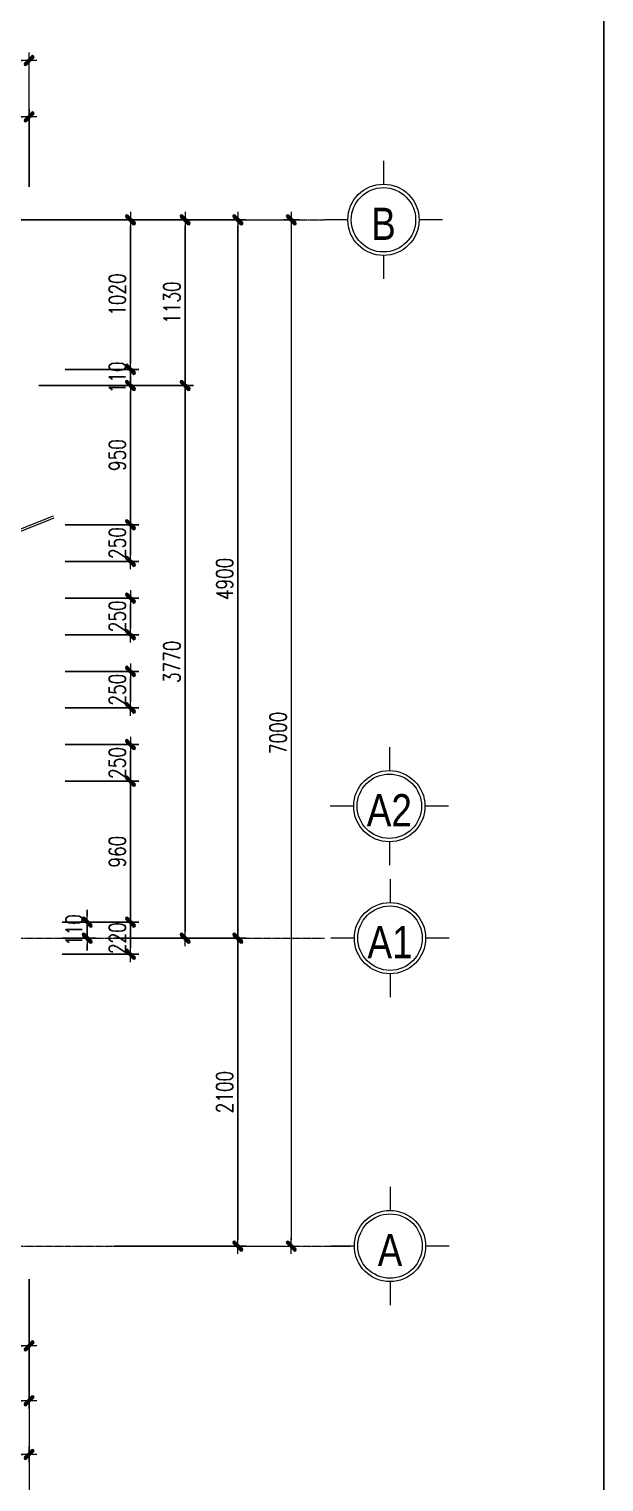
# Model space of a CAD drawing. Extents: x -165145 to 691808, y -202842 to 311040.
# Drawn here: x 35249 to 39171, y 57904 to 67814 of the extents above; entities that cross this region are included whole.
import ezdxf
from ezdxf.enums import TextEntityAlignment as Align

# ---------------------------------------------------------------- set-up
doc = ezdxf.new("R2010")
doc.units = 0
doc.header["$LTSCALE"] = 10
doc.header["$MEASUREMENT"] = 0
doc.linetypes.add('TIM', pattern=[26.01, 10, -3, 0.01, -3, 10])
doc.layers.get('Defpoints').update_dxf_attribs({"color": 5, "linetype": 'CONTINUOUS'})
for name, color, linetype, lineweight in [('ARROWS', 1, 'CONTINUOUS', 0), ('DIM', 8, 'CONTINUOUS', 13), ('netchia', 2, 'CONTINUOUS', 20), ('TEXT', 4, 'CONTINUOUS', 20), ('TRUC', 251, 'TIM', 5)]:
    doc.layers.add(name, color=color, linetype=linetype, lineweight=lineweight)
doc.styles.add('ROMANS', font='romans', dxfattribs={"width": 0.75, "bigfont": 'vns'})
doc.styles.add('VNARIALH', font='', dxfattribs={"width": 0.75})
doc.styles.add('VnArialNarrowH', font='')
doc.styles.get('VNARIALH').set_extended_font_data('.VnArialH')
doc.styles.get('VnArialNarrowH').set_extended_font_data('.VnArial NarrowH')
doc.dimstyles.new('fit0.75', dxfattribs={"dimscale": 0.5625, "dimtxt": 200, "dimasz": 75, "dimexe": 100, "dimexo": 400, "dimgap": 0.03, "dimtad": 0, "dimdec": 0, "dimdsep": 46, "dimtxsty": 'ROMANS', "dimblk": 'alex', "dimcen": 150, "dimclrd": 8, "dimclre": 8, "dimclrt": 7, "dimaunit": 1, "dimadec": 0, "dimazin": 0, "dimtfac": 0.072, "dimtdec": 0, "dimtix": 1, "dimtmove": 2, "dimatfit": 3, "dimldrblk": 'a-01', "dimfxl": 100, "dimtvp": 0.8, "dimtolj": 1, "dimarcsym": 0})

# ---------------------------------------------------------------- blocks, each defined once
blk = doc.blocks.new('alex')
at = {"layer": 'ARROWS'}
h = blk.add_hatch(color=1, dxfattribs=at)
edge = h.paths.add_edge_path()
edge.add_line((0.4, 0.74), (-0.74, -0.4))
edge.add_ellipse((-0.57, -0.57), major_axis=(0.17, 0.17), ratio=1, start_angle=90, end_angle=270)
edge.add_line((-0.4, -0.74), (0.74, 0.4))
edge.add_ellipse((0.57, 0.57), major_axis=(0.17, 0.17), ratio=1, start_angle=270, end_angle=450)
blk.add_lwpolyline([(0.4, 0.74), (-0.74, -0.4, 1), (-0.4, -0.74), (0.74, 0.4, 1)], format="xyb", close=True, dxfattribs=at)
at = {"layer": 'netchia', "color": 2}
for p, q in [((1.27, 0), (-1.27, 0)), ((0, -1.27), (0, 1.27))]:
    blk.add_line(p, q, dxfattribs=at)
blk = doc.blocks.new('*D1996')
at = {"layer": 'Defpoints', "color": 0, "ltscale": 0.05, "transparency": 16777216}
for p in [(35608.4, 61612.8), (35608.4, 59512.8), (36673.4, 59512.8)]:
    blk.add_point(p, dxfattribs=at)
at = {"layer": 'DIM', "color": 8, "lineweight": -2, "ltscale": 0.05, "transparency": 16777216}
for p, q in [((35833.4, 61612.8), (36729.7, 61612.8)), ((36673.4, 61570.6), (36673.4, 59555)), ((35833.4, 59512.8), (36729.7, 59512.8))]:
    blk.add_line(p, q, dxfattribs=at)
at = {"layer": 'DIM', "color": 8, "lineweight": -2, "ltscale": 0.05, "transparency": 16777216, "xscale": 42.1875, "yscale": 42.1875, "zscale": 42.1875}
for p, rotation in [((36673.4, 61612.8), 90), ((36673.4, 59512.8), 270)]:
    blk.add_blockref('alex', p, dxfattribs=dict(at, rotation=rotation))
at = {"layer": 'DIM', "color": 7, "ltscale": 0.05, "transparency": 16777216, "insert": (36583.4, 60562.8), "char_height": 112.5, "attachment_point": 5, "rotation": 90, "style": 'ROMANS'}
blk.add_mtext('\\A1;2100', dxfattribs=at)
blk = doc.blocks.new('a-01')
at = {"layer": 'ARROWS'}
blk.add_hatch(color=256, dxfattribs=at).paths.add_polyline_path([(-1.8, 0.49), (-1.8, -0.49), (0, 0)])
at = {"layer": 'netchia'}
blk.add_lwpolyline([(-1.8, 0.49), (-1.8, -0.49), (0, 0), (0, 0)], close=True, dxfattribs=at)
blk = doc.blocks.new('*D2020')
at = {"layer": 'Defpoints', "color": 0, "ltscale": 0.05, "transparency": 16777216}
for p in [(34414.1, 66512.8), (36296.7, 61612.8), (36673.4, 61612.8)]:
    blk.add_point(p, dxfattribs=at)
at = {"layer": 'DIM', "color": 8, "lineweight": -2, "ltscale": 0.05, "transparency": 16777216}
for p, q in [((34639.1, 66512.8), (36729.7, 66512.8)), ((36673.4, 66470.6), (36673.4, 61655)), ((36521.7, 61612.8), (36729.7, 61612.8))]:
    blk.add_line(p, q, dxfattribs=at)
at = {"layer": 'DIM', "color": 8, "lineweight": -2, "ltscale": 0.05, "transparency": 16777216, "xscale": 42.1875, "yscale": 42.1875, "zscale": 42.1875}
for p, rotation in [((36673.4, 66512.8), 90), ((36673.4, 61612.8), 270)]:
    blk.add_blockref('alex', p, dxfattribs=dict(at, rotation=rotation))
at = {"layer": 'DIM', "color": 7, "ltscale": 0.05, "transparency": 16777216, "insert": (36583.4, 64062.8), "char_height": 112.5, "attachment_point": 5, "rotation": 90, "style": 'ROMANS'}
blk.add_mtext('\\A1;4900', dxfattribs=at)
blk = doc.blocks.new('*D2021')
at = {"layer": 'Defpoints', "color": 0, "ltscale": 0.05, "transparency": 16777216}
for p in [(34735.8, 66512.8), (35092.3, 65382.8), (36313.9, 65382.8)]:
    blk.add_point(p, dxfattribs=at)
at = {"layer": 'DIM', "color": 8, "lineweight": -2, "ltscale": 0.05, "transparency": 16777216}
for p, q in [((34960.8, 66512.8), (36370.2, 66512.8)), ((36313.9, 66470.6), (36313.9, 65425)), ((35317.3, 65382.8), (36370.2, 65382.8))]:
    blk.add_line(p, q, dxfattribs=at)
at = {"layer": 'DIM', "color": 8, "lineweight": -2, "ltscale": 0.05, "transparency": 16777216, "xscale": 42.1875, "yscale": 42.1875, "zscale": 42.1875}
for p, rotation in [((36313.9, 66512.8), 90), ((36313.9, 65382.8), 270)]:
    blk.add_blockref('alex', p, dxfattribs=dict(at, rotation=rotation))
at = {"layer": 'DIM', "color": 7, "ltscale": 0.05, "transparency": 16777216, "insert": (36223.9, 65947.8), "char_height": 112.5, "attachment_point": 5, "rotation": 90, "style": 'ROMANS'}
blk.add_mtext('\\A1;1130', dxfattribs=at)
blk = doc.blocks.new('*D2022')
at = {"layer": 'Defpoints', "color": 0, "ltscale": 0.05, "transparency": 16777216}
for p in [(35848.3, 65382.8), (36313.9, 61612.8), (36604.4, 61612.8)]:
    blk.add_point(p, dxfattribs=at)
at = {"layer": 'DIM', "color": 8, "lineweight": -2, "ltscale": 0.05, "transparency": 16777216}
for p, q in [((36073.3, 65382.8), (36370.2, 65382.8)), ((36313.9, 65340.6), (36313.9, 61655)), ((36379.4, 61612.8), (36257.7, 61612.8))]:
    blk.add_line(p, q, dxfattribs=at)
at = {"layer": 'DIM', "color": 8, "lineweight": -2, "ltscale": 0.05, "transparency": 16777216, "xscale": 42.1875, "yscale": 42.1875, "zscale": 42.1875}
for p, rotation in [((36313.9, 65382.8), 90), ((36313.9, 61612.8), 270)]:
    blk.add_blockref('alex', p, dxfattribs=dict(at, rotation=rotation))
at = {"layer": 'DIM', "color": 7, "ltscale": 0.05, "transparency": 16777216, "insert": (36223.9, 63497.8), "char_height": 112.5, "attachment_point": 5, "rotation": 90, "style": 'ROMANS'}
blk.add_mtext('\\A1;3770', dxfattribs=at)
blk = doc.blocks.new('*D2027')
at = {"layer": 'Defpoints', "color": 0, "transparency": 16777216}
for p in [(32849.5, 59512.8), (35249.5, 59512.8), (35249.5, 58830.9)]:
    blk.add_point(p, dxfattribs=at)
at = {"layer": 'DIM', "color": 8, "lineweight": -2, "transparency": 16777216}
for p, q in [((32849.5, 59287.8), (32849.5, 58774.6)), ((35249.5, 59287.8), (35249.5, 58774.6)), ((32891.7, 58830.9), (35207.3, 58830.9))]:
    blk.add_line(p, q, dxfattribs=at)
at = {"layer": 'DIM', "color": 8, "lineweight": -2, "transparency": 16777216, "xscale": 42.1875, "yscale": 42.1875, "zscale": 42.1875, "rotation": 180}
blk.add_blockref('alex', (32849.5, 58830.9), dxfattribs=at)
at = {"layer": 'DIM', "color": 8, "lineweight": -2, "transparency": 16777216, "xscale": 42.1875, "yscale": 42.1875, "zscale": 42.1875}
blk.add_blockref('alex', (35249.5, 58830.9), dxfattribs=at)
at = {"layer": 'DIM', "color": 7, "transparency": 16777216, "insert": (34049.5, 58920.9), "char_height": 112.5, "attachment_point": 5, "style": 'ROMANS'}
blk.add_mtext('\\A1;2400', dxfattribs=at)
blk = doc.blocks.new('*D2028')
at = {"layer": 'Defpoints', "color": 0, "transparency": 16777216}
for p in [(31199.5, 59512.8), (35249.5, 59512.8), (35249.5, 58457.4)]:
    blk.add_point(p, dxfattribs=at)
at = {"layer": 'DIM', "color": 8, "lineweight": -2, "transparency": 16777216}
for p, q in [((31199.5, 59287.8), (31199.5, 58401.1)), ((35249.5, 59287.8), (35249.5, 58401.1)), ((31241.7, 58457.4), (35207.3, 58457.4))]:
    blk.add_line(p, q, dxfattribs=at)
at = {"layer": 'DIM', "color": 8, "lineweight": -2, "transparency": 16777216, "xscale": 42.1875, "yscale": 42.1875, "zscale": 42.1875, "rotation": 180}
blk.add_blockref('alex', (31199.5, 58457.4), dxfattribs=at)
at = {"layer": 'DIM', "color": 8, "lineweight": -2, "transparency": 16777216, "xscale": 42.1875, "yscale": 42.1875, "zscale": 42.1875}
blk.add_blockref('alex', (35249.5, 58457.4), dxfattribs=at)
at = {"layer": 'DIM', "color": 7, "transparency": 16777216, "insert": (33224.5, 58547.4), "char_height": 112.5, "attachment_point": 5, "style": 'ROMANS'}
blk.add_mtext('\\A1;4050', dxfattribs=at)
blk = doc.blocks.new('*D2030')
at = {"layer": 'Defpoints', "color": 0, "transparency": 16777216}
for p in [(35249.5, 67214.4), (32849.5, 66512.8), (35249.5, 66512.8)]:
    blk.add_point(p, dxfattribs=at)
at = {"layer": 'DIM', "color": 8, "lineweight": -2, "transparency": 16777216}
for p, q in [((32849.5, 66737.8), (32849.5, 67270.6)), ((32891.7, 67214.4), (35207.3, 67214.4)), ((35249.5, 66737.8), (35249.5, 67270.6))]:
    blk.add_line(p, q, dxfattribs=at)
at = {"layer": 'DIM', "color": 8, "lineweight": -2, "transparency": 16777216, "xscale": 42.1875, "yscale": 42.1875, "zscale": 42.1875, "rotation": 180}
blk.add_blockref('alex', (32849.5, 67214.4), dxfattribs=at)
at = {"layer": 'DIM', "color": 8, "lineweight": -2, "transparency": 16777216, "xscale": 42.1875, "yscale": 42.1875, "zscale": 42.1875}
blk.add_blockref('alex', (35249.5, 67214.4), dxfattribs=at)
at = {"layer": 'DIM', "color": 7, "transparency": 16777216, "insert": (34049.5, 67304.4), "char_height": 112.5, "attachment_point": 5, "style": 'ROMANS'}
blk.add_mtext('\\A1;2400', dxfattribs=at)
blk = doc.blocks.new('*D2031')
at = {"layer": 'Defpoints', "color": 0, "transparency": 16777216}
for p in [(35269.7, 65382.8), (35269.7, 64432.8), (35941.2, 64432.8)]:
    blk.add_point(p, dxfattribs=at)
at = {"layer": 'DIM', "color": 8, "lineweight": -2, "transparency": 16777216}
for p, q in [((35494.7, 65382.8), (35997.4, 65382.8)), ((35941.2, 65340.6), (35941.2, 64475)), ((35494.7, 64432.8), (35997.4, 64432.8))]:
    blk.add_line(p, q, dxfattribs=at)
at = {"layer": 'DIM', "color": 8, "lineweight": -2, "transparency": 16777216, "xscale": 42.1875, "yscale": 42.1875, "zscale": 42.1875}
for p, rotation in [((35941.2, 65382.8), 90), ((35941.2, 64432.8), 270)]:
    blk.add_blockref('alex', p, dxfattribs=dict(at, rotation=rotation))
at = {"layer": 'DIM', "color": 7, "transparency": 16777216, "insert": (35851.2, 64907.8), "char_height": 112.5, "attachment_point": 5, "rotation": 90, "style": 'ROMANS'}
blk.add_mtext('\\A1;950', dxfattribs=at)
blk = doc.blocks.new('*D2032')
at = {"layer": 'Defpoints', "color": 0, "transparency": 16777216}
for p in [(35269.7, 64432.8), (35269.7, 64182.8), (35941.2, 64182.8)]:
    blk.add_point(p, dxfattribs=at)
at = {"layer": 'DIM', "color": 8, "lineweight": -2, "transparency": 16777216}
for p, q in [((35494.7, 64432.8), (35997.4, 64432.8)), ((35941.2, 64390.6), (35941.2, 64225)), ((35494.7, 64182.8), (35997.4, 64182.8))]:
    blk.add_line(p, q, dxfattribs=at)
at = {"layer": 'DIM', "color": 8, "lineweight": -2, "transparency": 16777216, "xscale": 42.1875, "yscale": 42.1875, "zscale": 42.1875}
for p, rotation in [((35941.2, 64432.8), 90), ((35941.2, 64182.8), 270)]:
    blk.add_blockref('alex', p, dxfattribs=dict(at, rotation=rotation))
at = {"layer": 'DIM', "color": 7, "transparency": 16777216, "insert": (35851.2, 64307.8), "char_height": 112.5, "attachment_point": 5, "rotation": 90, "style": 'ROMANS'}
blk.add_mtext('\\A1;250', dxfattribs=at)
blk = doc.blocks.new('*D2033')
at = {"layer": 'Defpoints', "color": 0, "transparency": 16777216}
for p in [(35269.7, 63932.8), (35269.7, 63682.8), (35941.2, 63682.8)]:
    blk.add_point(p, dxfattribs=at)
at = {"layer": 'DIM', "color": 8, "lineweight": -2, "transparency": 16777216}
for p, q in [((35494.7, 63932.8), (35997.4, 63932.8)), ((35941.2, 63890.6), (35941.2, 63725)), ((35494.7, 63682.8), (35997.4, 63682.8))]:
    blk.add_line(p, q, dxfattribs=at)
at = {"layer": 'DIM', "color": 8, "lineweight": -2, "transparency": 16777216, "xscale": 42.1875, "yscale": 42.1875, "zscale": 42.1875}
for p, rotation in [((35941.2, 63932.8), 90), ((35941.2, 63682.8), 270)]:
    blk.add_blockref('alex', p, dxfattribs=dict(at, rotation=rotation))
at = {"layer": 'DIM', "color": 7, "transparency": 16777216, "insert": (35851.2, 63807.8), "char_height": 112.5, "attachment_point": 5, "rotation": 90, "style": 'ROMANS'}
blk.add_mtext('\\A1;250', dxfattribs=at)
blk = doc.blocks.new('*D2034')
at = {"layer": 'Defpoints', "color": 0, "transparency": 16777216}
for p in [(35269.7, 63432.8), (35269.7, 63182.8), (35941.2, 63182.8)]:
    blk.add_point(p, dxfattribs=at)
at = {"layer": 'DIM', "color": 8, "lineweight": -2, "transparency": 16777216}
for p, q in [((35494.7, 63432.8), (35997.4, 63432.8)), ((35941.2, 63390.6), (35941.2, 63225)), ((35494.7, 63182.8), (35997.4, 63182.8))]:
    blk.add_line(p, q, dxfattribs=at)
at = {"layer": 'DIM', "color": 8, "lineweight": -2, "transparency": 16777216, "xscale": 42.1875, "yscale": 42.1875, "zscale": 42.1875}
for p, rotation in [((35941.2, 63432.8), 90), ((35941.2, 63182.8), 270)]:
    blk.add_blockref('alex', p, dxfattribs=dict(at, rotation=rotation))
at = {"layer": 'DIM', "color": 7, "transparency": 16777216, "insert": (35851.2, 63307.8), "char_height": 112.5, "attachment_point": 5, "rotation": 90, "style": 'ROMANS'}
blk.add_mtext('\\A1;250', dxfattribs=at)
blk = doc.blocks.new('*D2035')
at = {"layer": 'Defpoints', "color": 0, "transparency": 16777216}
for p in [(35269.7, 62932.8), (35269.7, 62682.8), (35941.2, 62682.8)]:
    blk.add_point(p, dxfattribs=at)
at = {"layer": 'DIM', "color": 8, "lineweight": -2, "transparency": 16777216}
for p, q in [((35494.7, 62932.8), (35997.4, 62932.8)), ((35941.2, 62890.6), (35941.2, 62725)), ((35494.7, 62682.8), (35997.4, 62682.8))]:
    blk.add_line(p, q, dxfattribs=at)
at = {"layer": 'DIM', "color": 8, "lineweight": -2, "transparency": 16777216, "xscale": 42.1875, "yscale": 42.1875, "zscale": 42.1875}
for p, rotation in [((35941.2, 62932.8), 90), ((35941.2, 62682.8), 270)]:
    blk.add_blockref('alex', p, dxfattribs=dict(at, rotation=rotation))
at = {"layer": 'DIM', "color": 7, "transparency": 16777216, "insert": (35851.2, 62807.8), "char_height": 112.5, "attachment_point": 5, "rotation": 90, "style": 'ROMANS'}
blk.add_mtext('\\A1;250', dxfattribs=at)
blk = doc.blocks.new('*D2036')
at = {"layer": 'Defpoints', "color": 0, "transparency": 16777216}
for p in [(35269.7, 62682.8), (35269.7, 61722.8), (35941.2, 61722.8)]:
    blk.add_point(p, dxfattribs=at)
at = {"layer": 'DIM', "color": 8, "lineweight": -2, "transparency": 16777216}
for p, q in [((35494.7, 62682.8), (35997.4, 62682.8)), ((35941.2, 62640.6), (35941.2, 61765)), ((35494.7, 61722.8), (35997.4, 61722.8))]:
    blk.add_line(p, q, dxfattribs=at)
at = {"layer": 'DIM', "color": 8, "lineweight": -2, "transparency": 16777216, "xscale": 42.1875, "yscale": 42.1875, "zscale": 42.1875}
for p, rotation in [((35941.2, 62682.8), 90), ((35941.2, 61722.8), 270)]:
    blk.add_blockref('alex', p, dxfattribs=dict(at, rotation=rotation))
at = {"layer": 'DIM', "color": 7, "transparency": 16777216, "insert": (35851.2, 62202.8), "char_height": 112.5, "attachment_point": 5, "rotation": 90, "style": 'ROMANS'}
blk.add_mtext('\\A1;960', dxfattribs=at)
blk = doc.blocks.new('*D2037')
at = {"layer": 'Defpoints', "color": 0, "transparency": 16777216}
for p in [(35269.7, 65492.8), (35269.7, 65382.8), (35941.2, 65382.8)]:
    blk.add_point(p, dxfattribs=at)
at = {"layer": 'DIM', "color": 8, "lineweight": -2, "transparency": 16777216}
for p, q in [((35941.2, 65535), (35941.2, 65577.1)), ((35494.7, 65492.8), (35997.4, 65492.8)), ((35941.2, 65492.8), (35941.2, 65382.8)), ((35494.7, 65382.8), (35997.4, 65382.8)), ((35941.2, 65340.6), (35941.2, 65298.4))]:
    blk.add_line(p, q, dxfattribs=at)
at = {"layer": 'DIM', "color": 8, "lineweight": -2, "transparency": 16777216, "xscale": 42.1875, "yscale": 42.1875, "zscale": 42.1875}
for p, rotation in [((35941.2, 65492.8), 270), ((35941.2, 65382.8), 90)]:
    blk.add_blockref('alex', p, dxfattribs=dict(at, rotation=rotation))
at = {"layer": 'DIM', "color": 7, "transparency": 16777216, "insert": (35851.2, 65437.8), "char_height": 112.5, "attachment_point": 5, "rotation": 90, "style": 'ROMANS'}
blk.add_mtext('\\A1;110', dxfattribs=at)
blk = doc.blocks.new('*D2038')
at = {"layer": 'Defpoints', "color": 0, "transparency": 16777216}
for p in [(35403.6, 66512.8), (35293.6, 65492.8), (35941.2, 65492.8)]:
    blk.add_point(p, dxfattribs=at)
at = {"layer": 'DIM', "color": 8, "lineweight": -2, "transparency": 16777216}
for p, q in [((35628.6, 66512.8), (35997.4, 66512.8)), ((35941.2, 66470.6), (35941.2, 65535)), ((35518.6, 65492.8), (35997.4, 65492.8))]:
    blk.add_line(p, q, dxfattribs=at)
at = {"layer": 'DIM', "color": 8, "lineweight": -2, "transparency": 16777216, "xscale": 42.1875, "yscale": 42.1875, "zscale": 42.1875}
for p, rotation in [((35941.2, 66512.8), 90), ((35941.2, 65492.8), 270)]:
    blk.add_blockref('alex', p, dxfattribs=dict(at, rotation=rotation))
at = {"layer": 'DIM', "color": 7, "transparency": 16777216, "insert": (35851.2, 66002.8), "char_height": 112.5, "attachment_point": 5, "rotation": 90, "style": 'ROMANS'}
blk.add_mtext('\\A1;1020', dxfattribs=at)
blk = doc.blocks.new('*D2006')
at = {"layer": 'Defpoints', "color": 0, "transparency": 16777216}
for p in [(35249.5, 61722.8), (35249.5, 61612.8), (35645.9, 61612.8)]:
    blk.add_point(p, dxfattribs=at)
at = {"layer": 'DIM', "color": 8, "lineweight": -2, "transparency": 16777216}
for p, q in [((35645.9, 61765), (35645.9, 61807.1)), ((35474.5, 61722.8), (35702.2, 61722.8)), ((35645.9, 61722.8), (35645.9, 61612.8)), ((35474.5, 61612.8), (35702.2, 61612.8)), ((35645.9, 61570.6), (35645.9, 61528.4))]:
    blk.add_line(p, q, dxfattribs=at)
at = {"layer": 'DIM', "color": 8, "lineweight": -2, "transparency": 16777216, "xscale": 42.1875, "yscale": 42.1875, "zscale": 42.1875}
for p, rotation in [((35645.9, 61722.8), 270), ((35645.9, 61612.8), 90)]:
    blk.add_blockref('alex', p, dxfattribs=dict(at, rotation=rotation))
at = {"layer": 'DIM', "color": 7, "transparency": 16777216, "insert": (35555.9, 61667.8), "char_height": 112.5, "attachment_point": 5, "rotation": 90, "style": 'ROMANS'}
blk.add_mtext('\\A1;110', dxfattribs=at)
blk = doc.blocks.new('*D2007')
at = {"layer": 'Defpoints', "color": 0, "transparency": 16777216}
for p in [(35249.5, 61722.8), (35249.5, 61502.8), (35941.2, 61502.8)]:
    blk.add_point(p, dxfattribs=at)
at = {"layer": 'DIM', "color": 8, "lineweight": -2, "transparency": 16777216}
for p, q in [((35474.5, 61722.8), (35997.4, 61722.8)), ((35941.2, 61680.6), (35941.2, 61545)), ((35474.5, 61502.8), (35997.4, 61502.8))]:
    blk.add_line(p, q, dxfattribs=at)
at = {"layer": 'DIM', "color": 8, "lineweight": -2, "transparency": 16777216, "xscale": 42.1875, "yscale": 42.1875, "zscale": 42.1875}
for p, rotation in [((35941.2, 61722.8), 90), ((35941.2, 61502.8), 270)]:
    blk.add_blockref('alex', p, dxfattribs=dict(at, rotation=rotation))
at = {"layer": 'DIM', "color": 7, "transparency": 16777216, "insert": (35851.2, 61612.8), "char_height": 112.5, "attachment_point": 5, "rotation": 90, "style": 'ROMANS'}
blk.add_mtext('\\A1;220', dxfattribs=at)
blk = doc.blocks.new('*D1827')
at = {"layer": 'Defpoints', "color": 0, "ltscale": 0.05, "transparency": 16777216}
for p in [(588432.3, -1345.1), (588432.3, -8345.1), (589721.5, -8345.1)]:
    blk.add_point(p, dxfattribs=at)
at = {"layer": 'DIM', "color": 8, "lineweight": -2, "ltscale": 0.05, "transparency": 16777216}
for p, q in [((588657.3, -1345.1), (589777.8, -1345.1)), ((589721.5, -1387.3), (589721.5, -8302.9)), ((588657.3, -8345.1), (589777.8, -8345.1))]:
    blk.add_line(p, q, dxfattribs=at)
at = {"layer": 'DIM', "color": 8, "lineweight": -2, "ltscale": 0.05, "transparency": 16777216, "xscale": 42.1875, "yscale": 42.1875, "zscale": 42.1875}
for p, rotation in [((589721.5, -1345.1), 90), ((589721.5, -8345.1), 270)]:
    blk.add_blockref('alex', p, dxfattribs=dict(at, rotation=rotation))
at = {"layer": 'DIM', "color": 7, "ltscale": 0.05, "transparency": 16777216, "insert": (589631.5, -4845.1), "char_height": 112.5, "attachment_point": 5, "rotation": 90, "style": 'ROMANS'}
blk.add_mtext('\\A1;7000', dxfattribs=at)
blk = doc.blocks.new('tentruc')
at = {"layer": 'DIM'}
for p, q in [((0, 311), (0, 516)), ((-516, 0), (-311, 0)), ((-516, 0), (-311, 0)), ((311, 0), (516, 0)), ((311, 0), (516, 0)), ((0, -516), (0, -311))]:
    blk.add_line(p, q, dxfattribs=at)
at = {"layer": 'DIM', "ltscale": 0.5}
blk.add_circle((0, 0), 311, dxfattribs=at)
at = {"layer": 'DIM'}
blk.add_circle((0, 0), 281, dxfattribs=at)
at = {"layer": 'DIM', "color": 7, "linetype": 'ByBlock', "ltscale": 0.5, "style": 'VNARIALH', "width": 1.1}
blk.add_attdef('A', text='', height=281, dxfattribs=at).set_placement((0, -107), align=Align.CENTER)
blk = doc.blocks.new('*D1828')
at = {"layer": 'Defpoints', "color": 0, "transparency": 16777216}
for p in [(570432.6, -8596.5), (587932.6, -8596.5), (587932.6, -10139.5)]:
    blk.add_point(p, dxfattribs=at)
at = {"layer": 'DIM', "color": 8, "lineweight": -2, "transparency": 16777216}
for p, q in [((570432.6, -8821.5), (570432.6, -10195.7)), ((587932.6, -8821.5), (587932.6, -10195.7)), ((570474.8, -10139.5), (587890.4, -10139.5))]:
    blk.add_line(p, q, dxfattribs=at)
at = {"layer": 'DIM', "color": 8, "lineweight": -2, "transparency": 16777216, "xscale": 42.1875, "yscale": 42.1875, "zscale": 42.1875, "rotation": 180}
blk.add_blockref('alex', (570432.6, -10139.5), dxfattribs=at)
at = {"layer": 'DIM', "color": 8, "lineweight": -2, "transparency": 16777216, "xscale": 42.1875, "yscale": 42.1875, "zscale": 42.1875}
blk.add_blockref('alex', (587932.6, -10139.5), dxfattribs=at)
at = {"layer": 'DIM', "color": 7, "transparency": 16777216, "insert": (577482.6, -10049.5), "char_height": 112.5, "attachment_point": 5, "style": 'ROMANS'}
blk.add_mtext('\\A1;17500', dxfattribs=at)
blk = doc.blocks.new('*D1839')
at = {"layer": 'Defpoints', "color": 0, "ltscale": 0.05, "transparency": 16777216}
for p in [(588432.3, -6245.1), (588432.3, -8345.1), (589356.5, -8345.1)]:
    blk.add_point(p, dxfattribs=at)
at = {"layer": 'DIM', "color": 8, "lineweight": -2, "ltscale": 0.05, "transparency": 16777216}
for p, q in [((588657.3, -6245.1), (589412.8, -6245.1)), ((589356.5, -6287.3), (589356.5, -8302.9)), ((588657.3, -8345.1), (589412.8, -8345.1))]:
    blk.add_line(p, q, dxfattribs=at)
at = {"layer": 'DIM', "color": 8, "lineweight": -2, "ltscale": 0.05, "transparency": 16777216, "xscale": 42.1875, "yscale": 42.1875, "zscale": 42.1875}
for p, rotation in [((589356.5, -6245.1), 90), ((589356.5, -8345.1), 270)]:
    blk.add_blockref('alex', p, dxfattribs=dict(at, rotation=rotation))
at = {"layer": 'DIM', "color": 7, "ltscale": 0.05, "transparency": 16777216, "insert": (589266.5, -7295.1), "char_height": 112.5, "attachment_point": 5, "rotation": 90, "style": 'ROMANS'}
blk.add_mtext('\\A1;2100', dxfattribs=at)
blk = doc.blocks.new('*D1837')
at = {"layer": 'Defpoints', "color": 0, "ltscale": 0.05, "transparency": 16777216}
for p in [(588432.3, -1345.1), (588432.3, -6245.1), (589356.5, -6245.1)]:
    blk.add_point(p, dxfattribs=at)
at = {"layer": 'DIM', "color": 8, "lineweight": -2, "ltscale": 0.05, "transparency": 16777216}
for p, q in [((588657.3, -1345.1), (589412.8, -1345.1)), ((589356.5, -1387.3), (589356.5, -6202.9)), ((588657.3, -6245.1), (589412.8, -6245.1))]:
    blk.add_line(p, q, dxfattribs=at)
at = {"layer": 'DIM', "color": 8, "lineweight": -2, "ltscale": 0.05, "transparency": 16777216, "xscale": 42.1875, "yscale": 42.1875, "zscale": 42.1875}
for p, rotation in [((589356.5, -1345.1), 90), ((589356.5, -6245.1), 270)]:
    blk.add_blockref('alex', p, dxfattribs=dict(at, rotation=rotation))
at = {"layer": 'DIM', "color": 7, "ltscale": 0.05, "transparency": 16777216, "insert": (589266.5, -3795.1), "char_height": 112.5, "attachment_point": 5, "rotation": 90, "style": 'ROMANS'}
blk.add_mtext('\\A1;4900', dxfattribs=at)
blk = doc.blocks.new('*D1830')
at = {"layer": 'Defpoints', "color": 0, "transparency": 16777216}
for p in [(573082.6, -8596.5), (587932.6, -8596.5), (587932.6, -9766.4)]:
    blk.add_point(p, dxfattribs=at)
at = {"layer": 'DIM', "color": 8, "lineweight": -2, "transparency": 16777216}
for p, q in [((573082.6, -8821.5), (573082.6, -9822.6)), ((587932.6, -8821.5), (587932.6, -9822.6)), ((573124.8, -9766.4), (587890.4, -9766.4))]:
    blk.add_line(p, q, dxfattribs=at)
at = {"layer": 'DIM', "color": 8, "lineweight": -2, "transparency": 16777216, "xscale": 42.1875, "yscale": 42.1875, "zscale": 42.1875, "rotation": 180}
blk.add_blockref('alex', (573082.6, -9766.4), dxfattribs=at)
at = {"layer": 'DIM', "color": 8, "lineweight": -2, "transparency": 16777216, "xscale": 42.1875, "yscale": 42.1875, "zscale": 42.1875}
blk.add_blockref('alex', (587932.6, -9766.4), dxfattribs=at)
at = {"layer": 'DIM', "color": 7, "transparency": 16777216, "insert": (580507.6, -9676.4), "char_height": 112.5, "attachment_point": 5, "style": 'ROMANS'}
blk.add_mtext('\\A1;14850', dxfattribs=at)
blk = doc.blocks.new('*D1831')
at = {"layer": 'Defpoints', "color": 0, "transparency": 16777216}
for p in [(583882.6, -8596.5), (587932.6, -8596.5), (587932.6, -9400.5)]:
    blk.add_point(p, dxfattribs=at)
at = {"layer": 'DIM', "color": 8, "lineweight": -2, "transparency": 16777216}
for p, q in [((583882.6, -8821.5), (583882.6, -9456.7)), ((587932.6, -8821.5), (587932.6, -9456.7)), ((583924.8, -9400.5), (587890.4, -9400.5))]:
    blk.add_line(p, q, dxfattribs=at)
at = {"layer": 'DIM', "color": 8, "lineweight": -2, "transparency": 16777216, "xscale": 42.1875, "yscale": 42.1875, "zscale": 42.1875, "rotation": 180}
blk.add_blockref('alex', (583882.6, -9400.5), dxfattribs=at)
at = {"layer": 'DIM', "color": 8, "lineweight": -2, "transparency": 16777216, "xscale": 42.1875, "yscale": 42.1875, "zscale": 42.1875}
blk.add_blockref('alex', (587932.6, -9400.5), dxfattribs=at)
at = {"layer": 'DIM', "color": 7, "transparency": 16777216, "insert": (585907.6, -9310.5), "char_height": 112.5, "attachment_point": 5, "style": 'ROMANS'}
blk.add_mtext('\\A1;4050', dxfattribs=at)
blk = doc.blocks.new('*D1836')
at = {"layer": 'Defpoints', "color": 0, "transparency": 16777216}
for p in [(587932.6, -259.4), (583882.6, -1345.1), (587932.6, -1345.1)]:
    blk.add_point(p, dxfattribs=at)
at = {"layer": 'DIM', "color": 8, "lineweight": -2, "transparency": 16777216}
for p, q in [((583882.6, -1120.1), (583882.6, -203.1)), ((583924.8, -259.4), (587890.4, -259.4)), ((587932.6, -1120.1), (587932.6, -203.1))]:
    blk.add_line(p, q, dxfattribs=at)
at = {"layer": 'DIM', "color": 8, "lineweight": -2, "transparency": 16777216, "xscale": 42.1875, "yscale": 42.1875, "zscale": 42.1875, "rotation": 180}
blk.add_blockref('alex', (583882.6, -259.4), dxfattribs=at)
at = {"layer": 'DIM', "color": 8, "lineweight": -2, "transparency": 16777216, "xscale": 42.1875, "yscale": 42.1875, "zscale": 42.1875}
blk.add_blockref('alex', (587932.6, -259.4), dxfattribs=at)
at = {"layer": 'DIM', "color": 7, "transparency": 16777216, "insert": (585907.6, -169.4), "char_height": 112.5, "attachment_point": 5, "style": 'ROMANS'}
blk.add_mtext('\\A1;4050', dxfattribs=at)
blk = doc.blocks.new('lt - kt')
at = {"layer": 'TRUC', "ltscale": 0.05}
for p, q in [((-19823.1, 7000), (2014.6, 7000)), ((-19778.4, 2100), (2014.6, 2100)), ((-19778.4, 0), (2195.9, 0))]:
    blk.add_line(p, q, dxfattribs=at)
at = {"layer": 'TEXT'}
ref = blk.add_blockref('tentruc', (2417.6, 7000), dxfattribs=dict(at, xscale=0.78125, yscale=0.78125, zscale=0.78125, rotation=180))
ref.add_attrib('A', 'B', dxfattribs={"color": 7, "linetype": 'ByBlock', "ltscale": 0.5, "height": 219.7, "style": 'VnArialNarrowH'}).set_placement((2417.6, 6862.7), align=Align.CENTER)
ref = blk.add_blockref('tentruc', (2457.6, 3000), dxfattribs=dict(at, xscale=0.78125, yscale=0.78125, zscale=0.78125, rotation=180))
ref.add_attrib('A', 'A2', dxfattribs={"color": 7, "linetype": 'ByBlock', "ltscale": 0.5, "height": 219.73, "style": 'VnArialNarrowH'}).set_placement((2457.6, 2862.7), align=Align.CENTER)
ref = blk.add_blockref('tentruc', (2462.2, 2100), dxfattribs=dict(at, xscale=0.78125, yscale=0.78125, zscale=0.78125, rotation=180))
ref.add_attrib('A', 'A1', dxfattribs={"color": 7, "linetype": 'ByBlock', "ltscale": 0.5, "height": 219.73, "style": 'VnArialNarrowH'}).set_placement((2462.2, 1962.7), align=Align.CENTER)
ref = blk.add_blockref('tentruc', (2462.2, 0), dxfattribs=dict(at, xscale=0.78125, yscale=0.78125, zscale=0.78125, rotation=180))
ref.add_attrib('A', 'A', dxfattribs={"color": 7, "linetype": 'ByBlock', "ltscale": 0.5, "height": 219.7, "style": 'VnArialNarrowH'}).set_placement((2462.2, -137.3), align=Align.CENTER)
at = {"layer": 'DIM'}
for base, p1, p2, picture, middle in [((0, 8085.7), (-4050, 7000), (0, 7000), '*D1836', (-2025, 8175.7)), ((0, -1421.3), (-14850, -251.4), (0, -251.4), '*D1830', (-7425, -1331.3)), ((0, -1055.4), (-4050, -251.4), (0, -251.4), '*D1831', (-2025, -965.4))]:
    dim = blk.add_linear_dim(base=base, p1=p1, p2=p2, dimstyle='fit0.75', dxfattribs=at)
    dim.commit()
    dim.dimension.update_dxf_attribs({"geometry": picture, "text_midpoint": middle, "insert": (-587932.6, 8345.1)})
at = {"layer": 'DIM', "ltscale": 0.05}
for base, p1, p2, picture, middle in [((1788.9, 0), (499.8, 7000), (499.8, 0), '*D1827', (1698.9, 3500)), ((1423.9, 2100), (499.8, 7000), (499.8, 2100), '*D1837', (1333.9, 4550)), ((1423.9, 0), (499.8, 2100), (499.8, 0), '*D1839', (1333.9, 1050))]:
    dim = blk.add_linear_dim(base=base, p1=p1, p2=p2, angle=90, dimstyle='fit0.75', dxfattribs=at)
    dim.commit()
    dim.dimension.update_dxf_attribs({"geometry": picture, "text_midpoint": middle, "insert": (-587932.6, 8345.1)})
at = {"layer": 'DIM'}
dim = blk.add_linear_dim(base=(0, -1794.4), p1=(-17500, -251.4), p2=(0, -251.4), dimstyle='fit0.75', dxfattribs=at)
dim.commit()
dim.dimension.update_dxf_attribs({"geometry": '*D1828', "text_midpoint": (-10450, -1704.4), "dimtype": 128, "insert": (-587932.6, 8345.1)})

msp = doc.modelspace()

# ---------------------------------------------------------------- linework, layer by layer
at = {"layer": 'Defpoints'}
msp.add_lwpolyline([(13295.99235, 71980.46775), (39170.99235, 71980.46775), (39170.99235, 50455.46775), (13295.99235, 50455.46775)], close=True, dxfattribs=at)
at = {"layer": 'DIM', "ltscale": 0.05}
for points in [[(33900.25866, 63898.1871), (34258.63839, 64031.58573), (34329.04475, 63943.84496), (34256.59191, 64145.64829), (34315.83561, 64053.59012), (35416.05232, 64493.35246)], [(33905.49132, 63884.12939), (34253.71891, 64013.74912), (34373.45899, 63864.52843), (34311.92893, 64035.90844), (35421.57676, 64479.40683)]]:
    msp.add_lwpolyline(points, dxfattribs=at)

# ---------------------------------------------------------------- block references
at = {"layer": 'TEXT'}
msp.add_blockref('lt - kt', (35249.48053, 59512.77028), dxfattribs=at)

# ---------------------------------------------------------------- dimensions: what is measured, and where the dimension line sits
at = {"layer": 'DIM'}
for base, p1, p2, picture, middle in [((35249.48053, 67214.35487), (32849.48053, 66512.77073), (35249.48053, 66512.77073), '*D2030', (34049.48053, 67304.35487)), ((35249.48053, 58457.35487), (31199.48053, 59512.76913), (35249.48053, 59512.76913), '*D2028', (33224.48053, 58547.35487)), ((35249.48053, 58830.85487), (32849.48053, 59512.76958), (35249.48053, 59512.76958), '*D2027', (34049.48053, 58920.85487))]:
    dim = msp.add_linear_dim(base=base, p1=p1, p2=p2, dimstyle='fit0.75', dxfattribs=at)
    dim.commit()
    dim.dimension.update_dxf_attribs({"geometry": picture, "text_midpoint": middle})
at = {"layer": 'DIM', "ltscale": 0.05}
for base, p1, p2, picture, middle in [((36673.40495, 61612.76958), (34414.10348, 66512.76958), (36296.69815, 61612.76958), '*D2020', (36583.40495, 64062.76958)), ((36313.90495, 65382.76958), (34735.80203, 66512.76958), (35092.30452, 65382.76958), '*D2021', (36223.90495, 65947.76958)), ((36313.90495, 61612.76958), (35848.29636, 65382.76958), (36604.42535, 61612.76958), '*D2022', (36223.90495, 63497.76958)), ((36673.40495, 59512.76958), (35608.40709, 61612.76958), (35608.40709, 59512.76958), '*D1996', (36583.40495, 60562.76958))]:
    dim = msp.add_linear_dim(base=base, p1=p1, p2=p2, angle=90, dimstyle='fit0.75', dxfattribs=at)
    dim.commit()
    dim.dimension.update_dxf_attribs({"geometry": picture, "text_midpoint": middle})
at = {"layer": 'DIM'}
for base, p1, p2, picture, middle in [((35941.15823, 65492.76958), (35403.59866, 66512.76594), (35293.59866, 65492.76958), '*D2038', (35851.15823, 66002.76776)), ((35941.15823, 65382.76958), (35269.7338, 65492.76958), (35269.7338, 65382.76958), '*D2037', (35851.15823, 65437.76958)), ((35941.15823, 64432.76958), (35269.7338, 65382.76958), (35269.7338, 64432.76958), '*D2031', (35851.15823, 64907.76958)), ((35941.15823, 64182.76958), (35269.7338, 64432.76958), (35269.7338, 64182.76958), '*D2032', (35851.15823, 64307.76958)), ((35941.15823, 63682.76958), (35269.7338, 63932.76958), (35269.7338, 63682.76958), '*D2033', (35851.15823, 63807.76958)), ((35941.15823, 63182.76958), (35269.7338, 63432.76958), (35269.7338, 63182.76958), '*D2034', (35851.15823, 63307.76958)), ((35941.15823, 62682.76958), (35269.7338, 62932.76958), (35269.7338, 62682.76958), '*D2035', (35851.15823, 62807.76958)), ((35941.15823, 61722.76735), (35269.7338, 62682.76958), (35269.7338, 61722.76735), '*D2036', (35851.15823, 62202.76847)), ((35645.90495, 61612.76958), (35249.48053, 61722.76958), (35249.48053, 61612.76958), '*D2006', (35555.90495, 61667.76958)), ((35941.15823, 61502.76958), (35249.48053, 61722.76958), (35249.48053, 61502.76958), '*D2007', (35851.15823, 61612.76958))]:
    dim = msp.add_linear_dim(base=base, p1=p1, p2=p2, angle=90, dimstyle='fit0.75', dxfattribs=at)
    dim.commit()
    dim.dimension.update_dxf_attribs({"geometry": picture, "text_midpoint": middle})

doc.saveas('drawing.dxf')
